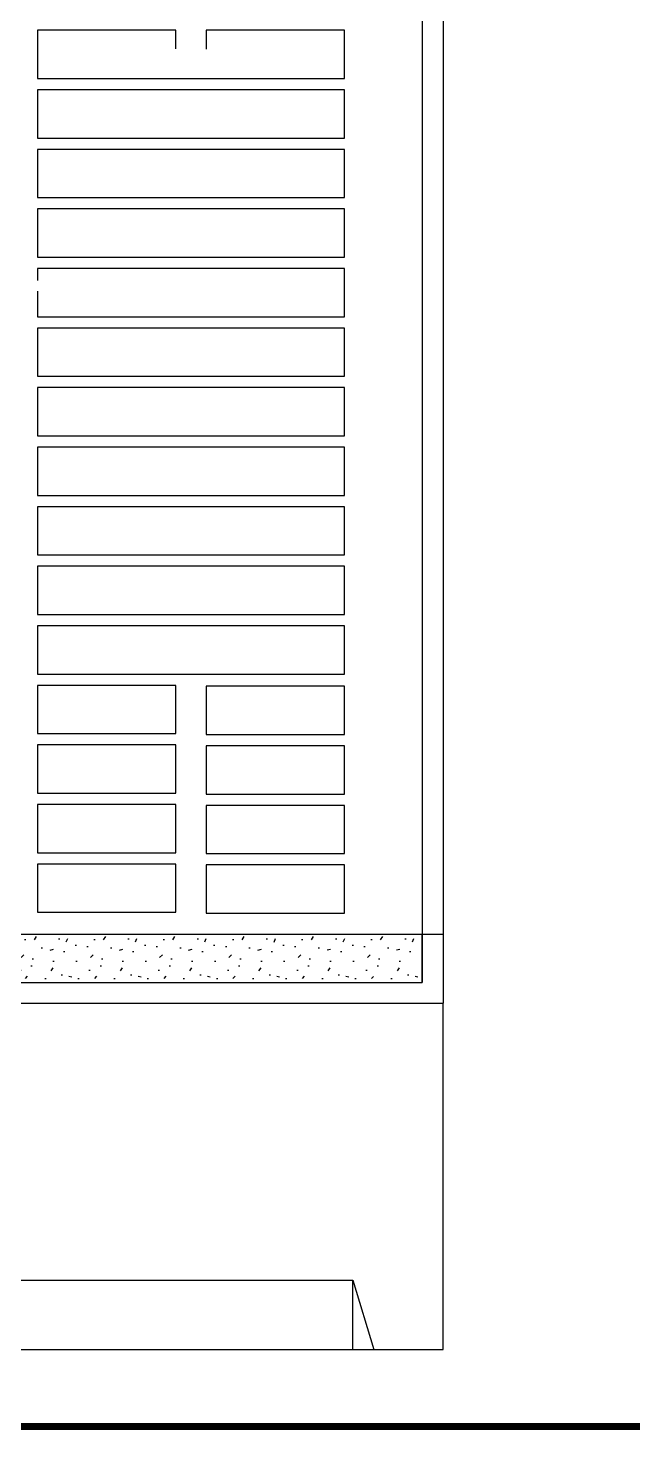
# Model space of a CAD drawing. Header units: millimetres. Extents: x -336 to -33, y -135 to 770.
# Drawn here: x -302.75 to -294.02, y 697.26 to 717.51 of the extents above; entities that cross this region are included whole.
import ezdxf

# ---------------------------------------------------------------- set-up
doc = ezdxf.new("R2010")
doc.units = ezdxf.units.MM
doc.header["$LTSCALE"] = 50
doc.header["$MEASUREMENT"] = 0
for name, color, linetype in [('-HIDRO', 8, 'CONTINUOUS'), ('AR-ALV', 5, 'CONTINUOUS'), ("PRANCHA - PROJETU'S", 7, 'CONTINUOUS')]:
    doc.layers.add(name, color=color, linetype=linetype)

# ---------------------------------------------------------------- blocks, each defined once
blk = doc.blocks.new('ADFSGASDFG')
at = {"layer": "PRANCHA - PROJETU'S", "color": 4, "const_width": 0.1}
blk.add_lwpolyline([(279.078, 106.346), (359.678, 106.346), (359.678, 48.946), (279.078, 48.946)], close=True, dxfattribs=at)

msp = doc.modelspace()

# ---------------------------------------------------------------- hatches: boundary and pattern name
at = {"layer": '-HIDRO', "linetype": 'Continuous'}
h = msp.add_hatch(dxfattribs=at)
h.set_pattern_fill('STIP2', color=256, angle=-90, style=0, pattern_type=2)
h.set_pattern_definition([(270, (-1740.8615, 612.9019), (1, -2e-16), [0, -1]), (270, (-1741.0215, 612.7819), (1, -2e-16), [0, -1]), (270, (-1741.2615, 612.8319), (1, -2e-16), [0, -1]), (270, (-1741.4915, 612.4819), (1, -2e-16), [0, -1]), (270, (-1741.1315, 612.5119), (1, -2e-16), [0, -1]), (270, (-1740.8915, 612.2419), (1, -2e-16), [0, -1]), (270, (-1740.8215, 612.5919), (1, -2e-16), [0, -1]), (270, (-1741.2315, 612.1719), (1, -2e-16), [0, -1]), (270, (-1741.5515, 612.2219), (1, -2e-16), [0, -1]), (270, (-1741.7015, 612.9619), (1, -2e-16), [0, -1]), (270, (-1741.5015, 612.7819), (1, -2e-16), [0, -1]), (270, (-1741.6915, 612.6419), (1, -2e-16), [0, -1]), (270, (-1741.0515, 612.0319), (1, -2e-16), [0, -1]), (270, (-1741.3015, 612.3519), (1, -2e-16), [0, -1]), (270, (-1740.9715, 612.4319), (1, -2e-16), [0, -1]), (270, (-1741.0615, 612.2619), (1, -2e-16), [0, -1]), (270, (-1741.3315, 612.6219), (1, -2e-16), [0, -1]), (270, (-1740.7915, 612.3419), (1, -2e-16), [0, -1]), (270, (-1741.3815, 612.0319), (1, -2e-16), [0, -1]), (270, (-1741.6815, 612.0619), (1, -2e-16), [0, -1]), (345.9638, (-1741.16149, 612.81193), (-3.000000546, 0.999998057), [0.041231, -4.081875]), (239.0362, (-1740.95149, 612.64193), (2.000002484, 2.999998022), [0.05831, -5.772642]), (248.1986, (-1741.18149, 612.35193), (-0.99999991, -3.000000273), [0.053852, -5.331313]), (59.0362, (-1741.66149, 612.34193), (-2.000002484, -2.999998022), [0.05831, -5.772642]), (323.1301, (-1741.53149, 612.65193), (2.999999918, -2.000000123), [0.05, -4.95]), (225, (-1740.8115, 612.1219), (-4e-16, -1.0000003), [0.056569, -1.357645]), (11.3099, (-1741.43149, 612.19193), (4.000000752, 0.999997632), [0.05099, -5.048029]), (233.1301, (-1741.39149, 612.93193), (-2.000000123, -2.999999918), [0.05, -4.95]), (225, (-1740.7615, 612.8119), (-4e-16, -1.0000003), [0.042426, -1.371787])])
h.paths.add_polyline_path([(-305.717, 703.423), (-305.717, 704.123), (-307.758, 704.123), (-307.758, 703.423)])
h.paths.add_polyline_path([(-305.058, 703.423), (-305.058, 704.123), (-305.717, 704.123), (-305.717, 703.423)])
h.paths.add_polyline_path([(-297.058, 703.723), (-297.058, 704.423), (-302.958, 704.423), (-302.958, 704.123), (-304.758, 704.123), (-304.758, 703.723)])
h.paths.add_polyline_path([(-297.67, 703.809), (-297.67, 703.349), (-297.211, 703.349), (-297.211, 703.809)], flags=9)
h.paths.add_polyline_path([(-297.67, 704.309), (-297.67, 703.849), (-297.211, 703.849), (-297.211, 704.309)], flags=24)

# ---------------------------------------------------------------- linework, layer by layer
for p, q in [((-296.758, 753.423), (-296.758, 703.423)), ((-297.058, 753.123), (-297.058, 703.723)), ((-305.058, 704.423), (-297.058, 704.423)), ((-297.058, 703.723), (-297.058, 704.423)), ((-297.058, 704.423), (-296.758, 704.423)), ((-296.758, 704.423), (-296.758, 703.423)), ((-303.858, 703.723), (-297.058, 703.723)), ((-305.058, 703.423), (-297.058, 703.423)), ((-297.058, 703.423), (-296.758, 703.423)), ((-296.758, 698.423), (-296.758, 703.423)), ((-304.058, 699.423), (-298.058, 699.423)), ((-298.058, 698.423), (-298.058, 699.423)), ((-298.058, 699.423), (-297.758, 698.423)), ((-310.758, 698.423), (-296.758, 698.423))]:
    msp.add_line(p, q, dxfattribs=at)
at = {"layer": '-HIDRO', "color": 8, "linetype": 'Continuous'}
for points in [[(-298.625, 710.758), (-298.601, 710.758)], [(-298.182, 710.594), (-302.612, 710.594), (-302.612, 709.898), (-298.182, 709.898)], [(-298.599, 710.594), (-298.629, 710.594)], [(-298.566, 709.898), (-298.182, 709.898), (-298.182, 710.594), (-298.572, 710.594)]]:
    msp.add_lwpolyline(points, dxfattribs=at)
at = {"layer": '-HIDRO', "linetype": 'Continuous'}
for points in [[(-298.182, 709.734), (-302.612, 709.734), (-302.612, 709.038), (-298.182, 709.038)], [(-298.609, 709.038), (-298.182, 709.038), (-298.182, 709.734), (-298.566, 709.734)], [(-298.182, 708.874), (-302.612, 708.874), (-302.612, 708.178), (-298.182, 708.178)], [(-298.985, 708.178), (-298.182, 708.178), (-298.182, 708.874), (-298.639, 708.874)]]:
    msp.add_lwpolyline(points, dxfattribs=at)
for points in [[(-302.612, 708.014), (-302.612, 707.317), (-300.614, 707.317), (-300.614, 708.014)], [(-300.18, 708.001), (-300.18, 707.305), (-298.182, 707.305), (-298.182, 708.001)], [(-300.18, 708.001), (-300.18, 707.305), (-298.182, 707.305), (-298.182, 708.001)], [(-302.612, 707.154), (-302.612, 706.457), (-300.614, 706.457), (-300.614, 707.154)], [(-300.18, 707.141), (-300.18, 706.444), (-298.182, 706.444), (-298.182, 707.141)], [(-302.612, 706.294), (-302.612, 705.597), (-300.614, 705.597), (-300.614, 706.294)], [(-300.18, 706.281), (-300.18, 705.584), (-298.182, 705.584), (-298.182, 706.281)], [(-302.612, 705.434), (-302.612, 704.737), (-300.614, 704.737), (-300.614, 705.434)], [(-300.18, 705.421), (-300.18, 704.724), (-298.182, 704.724), (-298.182, 705.421)]]:
    msp.add_lwpolyline(points, close=True, dxfattribs=at)
at = {"layer": 'AR-ALV', "color": 8, "linetype": 'Continuous'}
for points in [[(-300.614, 717.206), (-300.614, 717.475), (-302.612, 717.475), (-302.612, 716.779), (-298.182, 716.779)], [(-298.698, 716.779), (-298.182, 716.779), (-298.182, 717.475), (-300.18, 717.475), (-300.18, 717.203)], [(-298.182, 716.615), (-302.612, 716.615), (-302.612, 715.918), (-298.182, 715.918)], [(-298.568, 715.918), (-298.182, 715.918), (-298.182, 716.615), (-298.635, 716.615)], [(-298.182, 715.755), (-302.612, 715.755), (-302.612, 715.058), (-298.182, 715.058)], [(-298.558, 715.058), (-298.182, 715.058), (-298.182, 715.755), (-298.566, 715.755)], [(-298.182, 714.895), (-302.612, 714.895), (-302.612, 714.198), (-298.182, 714.198)], [(-298.592, 714.198), (-298.182, 714.198), (-298.182, 714.895), (-298.555, 714.895)], [(-298.182, 714.035), (-302.612, 714.035), (-302.612, 713.859)], [(-298.58, 713.338), (-298.182, 713.338), (-298.182, 714.035), (-298.481, 714.035)], [(-302.612, 713.707), (-302.612, 713.338), (-298.182, 713.338)], [(-298.182, 713.175), (-302.612, 713.175), (-302.612, 712.478), (-298.182, 712.478)], [(-298.605, 712.478), (-298.182, 712.478), (-298.182, 713.175), (-298.577, 713.175)], [(-298.182, 712.315), (-302.612, 712.315), (-302.612, 711.618), (-298.182, 711.618)], [(-298.595, 712.315), (-298.607, 712.315)], [(-298.568, 711.618), (-298.182, 711.618), (-298.182, 712.315), (-298.563, 712.315)], [(-298.182, 711.455), (-302.612, 711.455), (-302.612, 710.758), (-298.182, 710.758)], [(-298.576, 710.758), (-298.182, 710.758), (-298.182, 711.455), (-298.57, 711.455)]]:
    msp.add_lwpolyline(points, dxfattribs=at)

# ---------------------------------------------------------------- block references
at = {"layer": "PRANCHA - PROJETU'S", "color": 1}
msp.add_blockref('ADFSGASDFG', (-612.643, 648.365), dxfattribs=at)

doc.saveas('drawing.dxf')
